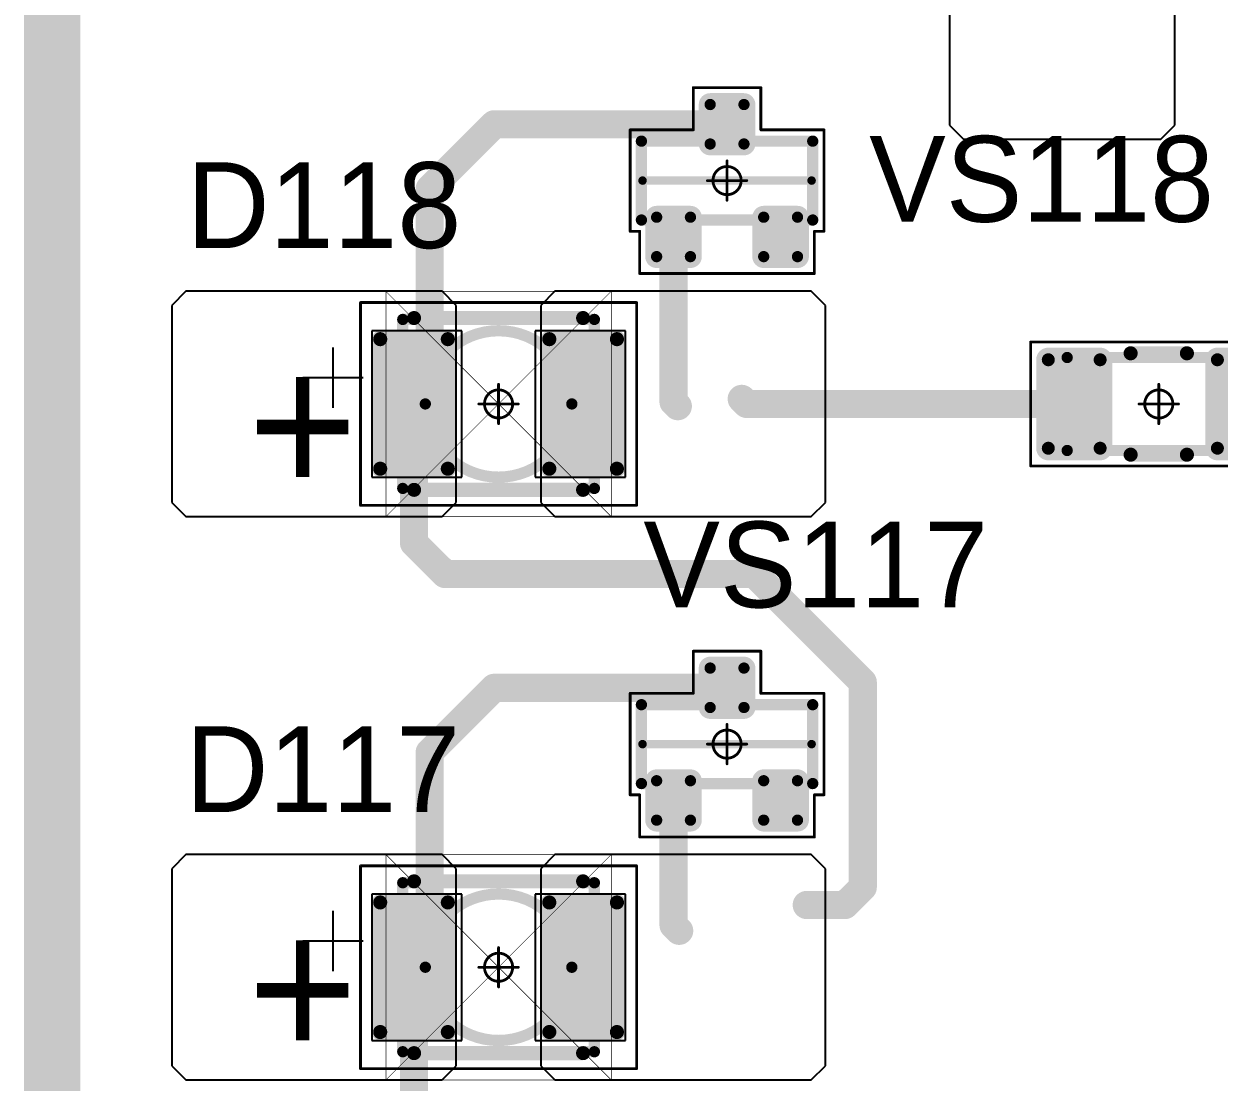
# Model space of a CAD drawing. Header units: millimetres. Extents: x 0 to 1769, y 431 to 1001.
# Drawn here: x 1558.52 to 1579.73, y 570.99 to 589.77 of the extents above; entities that cross this region are included whole.
import ezdxf

# ---------------------------------------------------------------- set-up
doc = ezdxf.new("R2010")
doc.units = ezdxf.units.MM
for name, color, linetype in [('Mechanical13', 56, 'Continuous'), ('Mechanical15', 56, 'Continuous'), ('Mechanical9', 56, 'Continuous'), ('TopLayer', 1, 'Continuous'), ('TopOverlay', 2, 'Continuous'), ('TopPaste', 8, 'Continuous'), ('TopSolder', 216, 'Continuous')]:
    doc.layers.add(name, color=color, linetype=linetype)

# ---------------------------------------------------------------- blocks, each defined once
blk = doc.blocks.new('SOT23_21')
at = {"layer": 'Mechanical13', "const_width": 0.2}
for points in [[(-0.7, 1.52), (0.7, 1.52)], [(-0.7, 1.52), (-0.7, -1.52)], [(0.7, 1.52), (0.7, -1.52)], [(-0.7, -1.52), (0.7, -1.52)]]:
    blk.add_lwpolyline(points, dxfattribs=at)
at = {"layer": 'Mechanical13', "const_width": 0.1}
for points in [[(-0.75, 1.52, 1), (-0.65, 1.52, 1)], [(-0.75, 1.52, 1), (-0.65, 1.52, 1)], [(0.65, 1.52, 1), (0.75, 1.52, 1)], [(0.65, 1.52, 1), (0.75, 1.52, 1)], [(-0.75, -1.52, 1), (-0.65, -1.52, 1)], [(-0.75, -1.52, 1), (-0.65, -1.52, 1)], [(0.65, -1.52, 1), (0.75, -1.52, 1)], [(0.65, -1.52, 1), (0.75, -1.52, 1)]]:
    blk.add_lwpolyline(points, format="xyb", close=True, dxfattribs=at)
at = {"layer": 'Mechanical15', "const_width": 0.05}
for points in [[(-0.9, 1.72), (-0.9, 1.55)], [(-0.9, 1.72), (0.9, 1.72)], [(0.9, 1.72), (0.9, 0.6)], [(-1.65, 1.55), (-1.65, -1.55)], [(-1.65, 1.55), (-0.9, 1.55)], [(0.9, 0.6), (1.65, 0.6)], [(1.65, 0.6), (1.65, -0.6)], [(0, 0.35), (0, -0.35)], [(-0.35, 0), (0.35, 0)], [(0.9, -0.6), (1.65, -0.6)], [(0.9, -0.6), (0.9, -1.72)], [(-1.65, -1.55), (-0.9, -1.55)], [(-0.9, -1.55), (-0.9, -1.72)], [(-0.9, -1.72), (0.9, -1.72)]]:
    blk.add_lwpolyline(points, dxfattribs=at)
at = {"layer": 'Mechanical15'}
for points, const_width in [([(-0.913, 1.72, 1), (-0.888, 1.72, 1)], 0.025), ([(-0.913, 1.72, 1), (-0.888, 1.72, 1)], 0.025), ([(0.888, 1.72, 1), (0.913, 1.72, 1)], 0.025), ([(0.888, 1.72, 1), (0.913, 1.72, 1)], 0.025), ([(-1.662, 1.55, 1), (-1.637, 1.55, 1)], 0.025), ([(-1.662, 1.55, 1), (-1.637, 1.55, 1)], 0.025), ([(-0.913, 1.55, 1), (-0.888, 1.55, 1)], 0.025), ([(-0.913, 1.55, 1), (-0.888, 1.55, 1)], 0.025), ([(0.888, 0.6, 1), (0.913, 0.6, 1)], 0.025), ([(0.888, 0.6, 1), (0.913, 0.6, 1)], 0.025), ([(1.637, 0.6, 1), (1.662, 0.6, 1)], 0.025), ([(1.637, 0.6, 1), (1.662, 0.6, 1)], 0.025), ([(0.25, 0, 1), (-0.25, 0, 1)], 0.05), ([(-0.012, 0.35, 1), (0.012, 0.35, 1)], 0.025), ([(-0.362, 0, 1), (-0.337, 0, 1)], 0.025), ([(-0.262, 0, 1), (-0.238, 0, 1)], 0.025), ([(0.238, 0, 1), (0.262, 0, 1)], 0.025), ([(0.337, 0, 1), (0.362, 0, 1)], 0.025), ([(-0.012, -0.35, 1), (0.012, -0.35, 1)], 0.025), ([(0.888, -0.6, 1), (0.913, -0.6, 1)], 0.025), ([(0.888, -0.6, 1), (0.913, -0.6, 1)], 0.025), ([(1.637, -0.6, 1), (1.662, -0.6, 1)], 0.025), ([(1.637, -0.6, 1), (1.662, -0.6, 1)], 0.025), ([(-1.662, -1.55, 1), (-1.637, -1.55, 1)], 0.025), ([(-1.662, -1.55, 1), (-1.637, -1.55, 1)], 0.025), ([(-0.913, -1.55, 1), (-0.888, -1.55, 1)], 0.025), ([(-0.913, -1.55, 1), (-0.888, -1.55, 1)], 0.025), ([(-0.913, -1.72, 1), (-0.888, -1.72, 1)], 0.025), ([(-0.913, -1.72, 1), (-0.888, -1.72, 1)], 0.025), ([(0.888, -1.72, 1), (0.913, -1.72, 1)], 0.025), ([(0.888, -1.72, 1), (0.913, -1.72, 1)], 0.025)]:
    blk.add_lwpolyline(points, format="xyb", close=True, dxfattribs=dict(at, const_width=const_width))
at = {"layer": 'TopLayer', "const_width": 0.1}
for points in [[(-1.4, 1.25, 1), (-1.3, 1.25, 1)], [(-0.7, 1.25, 1), (-0.6, 1.25, 1)], [(-1.4, 0.65, 1), (-1.3, 0.65, 1)], [(-0.7, 0.65, 1), (-0.6, 0.65, 1)], [(0.6, 0.3, 1), (0.7, 0.3, 1)], [(1.3, 0.3, 1), (1.4, 0.3, 1)], [(0.6, -0.3, 1), (0.7, -0.3, 1)], [(1.3, -0.3, 1), (1.4, -0.3, 1)], [(-1.4, -0.65, 1), (-1.3, -0.65, 1)], [(-0.7, -0.65, 1), (-0.6, -0.65, 1)], [(-1.4, -1.25, 1), (-1.3, -1.25, 1)], [(-0.7, -1.25, 1), (-0.6, -1.25, 1)]]:
    blk.add_lwpolyline(points, format="xyb", close=True, dxfattribs=at)
at = {"layer": 'TopLayer'}
for points in [[(-1.35, 1.35), (-1.35, 0.55), (-0.65, 1.35), (-0.65, 0.55)], [(-1.45, 1.25), (-1.45, 0.65), (-0.55, 1.25), (-0.55, 0.65)], [(0.55, 0.3), (0.55, -0.3), (1.45, 0.3), (1.45, -0.3)], [(0.65, 0.4), (0.65, -0.4), (1.35, 0.4), (1.35, -0.4)], [(-1.35, -0.55), (-1.35, -1.35), (-0.65, -0.55), (-0.65, -1.35)], [(-1.45, -0.65), (-1.45, -1.25), (-0.55, -0.65), (-0.55, -1.25)]]:
    blk.add_solid(points, dxfattribs=at)
at = {"layer": 'TopOverlay', "const_width": 0.15}
blk.add_lwpolyline([(0, 1.5), (0, -1.5)], dxfattribs=at)
at = {"layer": 'TopOverlay', "const_width": 0.075}
for points in [[(-0.038, 1.5, 1), (0.038, 1.5, 1)], [(-0.038, -1.5, 1), (0.038, -1.5, 1)]]:
    blk.add_lwpolyline(points, format="xyb", close=True, dxfattribs=at)
at = {"layer": 'TopPaste', "const_width": 0.075}
for points in [[(-1.387, 1.25, 1), (-1.313, 1.25, 1)], [(-0.687, 1.25, 1), (-0.613, 1.25, 1)], [(-1.387, 0.65, 1), (-1.313, 0.65, 1)], [(-0.687, 0.65, 1), (-0.613, 0.65, 1)], [(0.613, 0.3, 1), (0.687, 0.3, 1)], [(1.313, 0.3, 1), (1.387, 0.3, 1)], [(0.613, -0.3, 1), (0.687, -0.3, 1)], [(1.313, -0.3, 1), (1.387, -0.3, 1)], [(-1.387, -0.65, 1), (-1.313, -0.65, 1)], [(-0.687, -0.65, 1), (-0.613, -0.65, 1)], [(-1.387, -1.25, 1), (-1.313, -1.25, 1)], [(-0.687, -1.25, 1), (-0.613, -1.25, 1)]]:
    blk.add_lwpolyline(points, format="xyb", close=True, dxfattribs=at)
at = {"layer": 'TopPaste'}
for points in [[(-1.35, 1.325), (-1.35, 0.575), (-0.65, 1.325), (-0.65, 0.575)], [(-1.425, 1.25), (-1.425, 0.65), (-0.575, 1.25), (-0.575, 0.65)], [(0.575, 0.3), (0.575, -0.3), (1.425, 0.3), (1.425, -0.3)], [(0.65, 0.375), (0.65, -0.375), (1.35, 0.375), (1.35, -0.375)], [(-1.35, -0.575), (-1.35, -1.325), (-0.65, -0.575), (-0.65, -1.325)], [(-1.425, -0.65), (-1.425, -1.25), (-0.575, -0.65), (-0.575, -1.25)]]:
    blk.add_solid(points, dxfattribs=at)
at = {"layer": 'TopSolder', "const_width": 0.202}
for points in [[(-1.451, 1.25, 1), (-1.249, 1.25, 1)], [(-0.751, 1.25, 1), (-0.549, 1.25, 1)], [(-1.451, 0.65, 1), (-1.249, 0.65, 1)], [(-0.751, 0.65, 1), (-0.549, 0.65, 1)], [(0.549, 0.3, 1), (0.751, 0.3, 1)], [(1.249, 0.3, 1), (1.451, 0.3, 1)], [(0.549, -0.3, 1), (0.751, -0.3, 1)], [(1.249, -0.3, 1), (1.451, -0.3, 1)], [(-1.451, -0.65, 1), (-1.249, -0.65, 1)], [(-0.751, -0.65, 1), (-0.549, -0.65, 1)], [(-1.451, -1.25, 1), (-1.249, -1.25, 1)], [(-0.751, -1.25, 1), (-0.549, -1.25, 1)]]:
    blk.add_lwpolyline(points, format="xyb", close=True, dxfattribs=at)
at = {"layer": 'TopSolder'}
for points in [[(-1.35, 1.452), (-1.35, 0.448), (-0.65, 1.452), (-0.65, 0.448)], [(-1.552, 1.25), (-1.552, 0.65), (-0.448, 1.25), (-0.448, 0.65)], [(0.65, 0.502), (0.65, -0.502), (1.35, 0.502), (1.35, -0.502)], [(0.448, 0.3), (0.448, -0.3), (1.552, 0.3), (1.552, -0.3)], [(-1.35, -0.448), (-1.35, -1.452), (-0.65, -0.448), (-0.65, -1.452)], [(-1.552, -0.65), (-1.552, -1.25), (-0.448, -0.65), (-0.448, -1.25)]]:
    blk.add_solid(points, dxfattribs=at)
blk = doc.blocks.new('SOT23_22')
at = {"layer": 'Mechanical13', "const_width": 0.2}
for points in [[(-0.7, 1.52), (-0.7, -1.52)], [(-0.7, 1.52), (0.7, 1.52)], [(0.7, 1.52), (0.7, -1.52)], [(-0.7, -1.52), (0.7, -1.52)]]:
    blk.add_lwpolyline(points, dxfattribs=at)
at = {"layer": 'Mechanical13', "const_width": 0.1}
for points in [[(-0.75, 1.52, 1), (-0.65, 1.52, 1)], [(-0.75, 1.52, 1), (-0.65, 1.52, 1)], [(0.65, 1.52, 1), (0.75, 1.52, 1)], [(0.65, 1.52, 1), (0.75, 1.52, 1)], [(-0.75, -1.52, 1), (-0.65, -1.52, 1)], [(-0.75, -1.52, 1), (-0.65, -1.52, 1)], [(0.65, -1.52, 1), (0.75, -1.52, 1)], [(0.65, -1.52, 1), (0.75, -1.52, 1)]]:
    blk.add_lwpolyline(points, format="xyb", close=True, dxfattribs=at)
at = {"layer": 'Mechanical15', "const_width": 0.05}
for points in [[(-0.9, 1.72), (0.9, 1.72)], [(-0.9, 1.72), (-0.9, 1.55)], [(0.9, 1.72), (0.9, 0.6)], [(-1.65, 1.55), (-0.9, 1.55)], [(-1.65, 1.55), (-1.65, -1.55)], [(0.9, 0.6), (1.65, 0.6)], [(1.65, 0.6), (1.65, -0.6)], [(0, 0.35), (0, -0.35)], [(-0.35, 0), (0.35, 0)], [(0.9, -0.6), (0.9, -1.72)], [(0.9, -0.6), (1.65, -0.6)], [(-1.65, -1.55), (-0.9, -1.55)], [(-0.9, -1.55), (-0.9, -1.72)], [(-0.9, -1.72), (0.9, -1.72)]]:
    blk.add_lwpolyline(points, dxfattribs=at)
at = {"layer": 'Mechanical15'}
for points, const_width in [([(-0.913, 1.72, 1), (-0.888, 1.72, 1)], 0.025), ([(-0.913, 1.72, 1), (-0.888, 1.72, 1)], 0.025), ([(0.888, 1.72, 1), (0.913, 1.72, 1)], 0.025), ([(0.888, 1.72, 1), (0.913, 1.72, 1)], 0.025), ([(-1.662, 1.55, 1), (-1.637, 1.55, 1)], 0.025), ([(-1.662, 1.55, 1), (-1.637, 1.55, 1)], 0.025), ([(-0.913, 1.55, 1), (-0.888, 1.55, 1)], 0.025), ([(-0.913, 1.55, 1), (-0.888, 1.55, 1)], 0.025), ([(0.888, 0.6, 1), (0.913, 0.6, 1)], 0.025), ([(0.888, 0.6, 1), (0.913, 0.6, 1)], 0.025), ([(1.637, 0.6, 1), (1.662, 0.6, 1)], 0.025), ([(1.637, 0.6, 1), (1.662, 0.6, 1)], 0.025), ([(0.25, 0, 1), (-0.25, 0, 1)], 0.05), ([(-0.012, 0.35, 1), (0.012, 0.35, 1)], 0.025), ([(-0.362, 0, 1), (-0.337, 0, 1)], 0.025), ([(-0.262, 0, 1), (-0.238, 0, 1)], 0.025), ([(0.238, 0, 1), (0.262, 0, 1)], 0.025), ([(0.337, 0, 1), (0.362, 0, 1)], 0.025), ([(-0.012, -0.35, 1), (0.012, -0.35, 1)], 0.025), ([(0.888, -0.6, 1), (0.913, -0.6, 1)], 0.025), ([(0.888, -0.6, 1), (0.913, -0.6, 1)], 0.025), ([(1.637, -0.6, 1), (1.662, -0.6, 1)], 0.025), ([(1.637, -0.6, 1), (1.662, -0.6, 1)], 0.025), ([(-1.662, -1.55, 1), (-1.637, -1.55, 1)], 0.025), ([(-1.662, -1.55, 1), (-1.637, -1.55, 1)], 0.025), ([(-0.913, -1.55, 1), (-0.888, -1.55, 1)], 0.025), ([(-0.913, -1.55, 1), (-0.888, -1.55, 1)], 0.025), ([(-0.913, -1.72, 1), (-0.888, -1.72, 1)], 0.025), ([(-0.913, -1.72, 1), (-0.888, -1.72, 1)], 0.025), ([(0.888, -1.72, 1), (0.913, -1.72, 1)], 0.025), ([(0.888, -1.72, 1), (0.913, -1.72, 1)], 0.025)]:
    blk.add_lwpolyline(points, format="xyb", close=True, dxfattribs=dict(at, const_width=const_width))
at = {"layer": 'TopLayer', "const_width": 0.1}
for points in [[(-1.4, 1.25, 1), (-1.3, 1.25, 1)], [(-0.7, 1.25, 1), (-0.6, 1.25, 1)], [(-1.4, 0.65, 1), (-1.3, 0.65, 1)], [(-0.7, 0.65, 1), (-0.6, 0.65, 1)], [(0.6, 0.3, 1), (0.7, 0.3, 1)], [(1.3, 0.3, 1), (1.4, 0.3, 1)], [(0.6, -0.3, 1), (0.7, -0.3, 1)], [(1.3, -0.3, 1), (1.4, -0.3, 1)], [(-1.4, -0.65, 1), (-1.3, -0.65, 1)], [(-0.7, -0.65, 1), (-0.6, -0.65, 1)], [(-1.4, -1.25, 1), (-1.3, -1.25, 1)], [(-0.7, -1.25, 1), (-0.6, -1.25, 1)]]:
    blk.add_lwpolyline(points, format="xyb", close=True, dxfattribs=at)
at = {"layer": 'TopLayer'}
for points in [[(-1.35, 1.35), (-1.35, 0.55), (-0.65, 1.35), (-0.65, 0.55)], [(-1.45, 1.25), (-1.45, 0.65), (-0.55, 1.25), (-0.55, 0.65)], [(0.55, 0.3), (0.55, -0.3), (1.45, 0.3), (1.45, -0.3)], [(0.65, 0.4), (0.65, -0.4), (1.35, 0.4), (1.35, -0.4)], [(-1.35, -0.55), (-1.35, -1.35), (-0.65, -0.55), (-0.65, -1.35)], [(-1.45, -0.65), (-1.45, -1.25), (-0.55, -0.65), (-0.55, -1.25)]]:
    blk.add_solid(points, dxfattribs=at)
at = {"layer": 'TopOverlay', "const_width": 0.15}
blk.add_lwpolyline([(0, 1.5), (0, -1.5)], dxfattribs=at)
at = {"layer": 'TopOverlay', "const_width": 0.075}
for points in [[(-0.038, 1.5, 1), (0.038, 1.5, 1)], [(-0.038, -1.5, 1), (0.038, -1.5, 1)]]:
    blk.add_lwpolyline(points, format="xyb", close=True, dxfattribs=at)
at = {"layer": 'TopPaste', "const_width": 0.075}
for points in [[(-1.387, 1.25, 1), (-1.313, 1.25, 1)], [(-0.687, 1.25, 1), (-0.613, 1.25, 1)], [(-1.387, 0.65, 1), (-1.313, 0.65, 1)], [(-0.687, 0.65, 1), (-0.613, 0.65, 1)], [(0.613, 0.3, 1), (0.687, 0.3, 1)], [(1.313, 0.3, 1), (1.387, 0.3, 1)], [(0.613, -0.3, 1), (0.687, -0.3, 1)], [(1.313, -0.3, 1), (1.387, -0.3, 1)], [(-1.387, -0.65, 1), (-1.313, -0.65, 1)], [(-0.687, -0.65, 1), (-0.613, -0.65, 1)], [(-1.387, -1.25, 1), (-1.313, -1.25, 1)], [(-0.687, -1.25, 1), (-0.613, -1.25, 1)]]:
    blk.add_lwpolyline(points, format="xyb", close=True, dxfattribs=at)
at = {"layer": 'TopPaste'}
for points in [[(-1.35, 1.325), (-1.35, 0.575), (-0.65, 1.325), (-0.65, 0.575)], [(-1.425, 1.25), (-1.425, 0.65), (-0.575, 1.25), (-0.575, 0.65)], [(0.575, 0.3), (0.575, -0.3), (1.425, 0.3), (1.425, -0.3)], [(0.65, 0.375), (0.65, -0.375), (1.35, 0.375), (1.35, -0.375)], [(-1.35, -0.575), (-1.35, -1.325), (-0.65, -0.575), (-0.65, -1.325)], [(-1.425, -0.65), (-1.425, -1.25), (-0.575, -0.65), (-0.575, -1.25)]]:
    blk.add_solid(points, dxfattribs=at)
at = {"layer": 'TopSolder', "const_width": 0.202}
for points in [[(-1.451, 1.25, 1), (-1.249, 1.25, 1)], [(-0.751, 1.25, 1), (-0.549, 1.25, 1)], [(-1.451, 0.65, 1), (-1.249, 0.65, 1)], [(-0.751, 0.65, 1), (-0.549, 0.65, 1)], [(0.549, 0.3, 1), (0.751, 0.3, 1)], [(1.249, 0.3, 1), (1.451, 0.3, 1)], [(0.549, -0.3, 1), (0.751, -0.3, 1)], [(1.249, -0.3, 1), (1.451, -0.3, 1)], [(-1.451, -0.65, 1), (-1.249, -0.65, 1)], [(-0.751, -0.65, 1), (-0.549, -0.65, 1)], [(-1.451, -1.25, 1), (-1.249, -1.25, 1)], [(-0.751, -1.25, 1), (-0.549, -1.25, 1)]]:
    blk.add_lwpolyline(points, format="xyb", close=True, dxfattribs=at)
at = {"layer": 'TopSolder'}
for points in [[(-1.35, 1.452), (-1.35, 0.448), (-0.65, 1.452), (-0.65, 0.448)], [(-1.552, 1.25), (-1.552, 0.65), (-0.448, 1.25), (-0.448, 0.65)], [(0.65, 0.502), (0.65, -0.502), (1.35, 0.502), (1.35, -0.502)], [(0.448, 0.3), (0.448, -0.3), (1.552, 0.3), (1.552, -0.3)], [(-1.35, -0.448), (-1.35, -1.452), (-0.65, -0.448), (-0.65, -1.452)], [(-1.552, -0.65), (-1.552, -1.25), (-0.448, -0.65), (-0.448, -1.25)]]:
    blk.add_solid(points, dxfattribs=at)
blk = doc.blocks.new('RC1206S_147')
at = {"layer": 'Mechanical13', "const_width": 0.2}
for points in [[(-1.625, 0.825), (-1.625, -0.825)], [(1.625, 0.825), (-1.625, 0.825)], [(1.625, 0.825), (1.625, -0.825)], [(1.625, -0.825), (-1.625, -0.825)]]:
    blk.add_lwpolyline(points, dxfattribs=at)
at = {"layer": 'Mechanical13', "const_width": 0.1}
for points in [[(-1.675, 0.825, 1), (-1.575, 0.825, 1)], [(-1.675, 0.825, 1), (-1.575, 0.825, 1)], [(1.575, 0.825, 1), (1.675, 0.825, 1)], [(1.575, 0.825, 1), (1.675, 0.825, 1)], [(-1.675, -0.825, 1), (-1.575, -0.825, 1)], [(-1.675, -0.825, 1), (-1.575, -0.825, 1)], [(1.575, -0.825, 1), (1.675, -0.825, 1)], [(1.575, -0.825, 1), (1.675, -0.825, 1)]]:
    blk.add_lwpolyline(points, format="xyb", close=True, dxfattribs=at)
at = {"layer": 'Mechanical15', "const_width": 0.05}
for points in [[(-2.275, 1.1), (-2.275, -1.1)], [(2.275, 1.1), (-2.275, 1.1)], [(2.275, 1.1), (2.275, -1.1)], [(0, 0.35), (0, -0.35)], [(0.35, 0), (-0.35, 0)], [(2.275, -1.1), (-2.275, -1.1)]]:
    blk.add_lwpolyline(points, dxfattribs=at)
at = {"layer": 'Mechanical15'}
for points, const_width in [([(-2.287, 1.1, 1), (-2.262, 1.1, 1)], 0.025), ([(-2.287, 1.1, 1), (-2.262, 1.1, 1)], 0.025), ([(2.262, 1.1, 1), (2.287, 1.1, 1)], 0.025), ([(2.262, 1.1, 1), (2.287, 1.1, 1)], 0.025), ([(0.25, 0, 1), (-0.25, 0, 1)], 0.05), ([(-0.012, 0.35, 1), (0.012, 0.35, 1)], 0.025), ([(-0.362, 0, 1), (-0.337, 0, 1)], 0.025), ([(-0.262, 0, 1), (-0.238, 0, 1)], 0.025), ([(0.238, 0, 1), (0.262, 0, 1)], 0.025), ([(0.337, 0, 1), (0.362, 0, 1)], 0.025), ([(-0.012, -0.35, 1), (0.012, -0.35, 1)], 0.025), ([(-2.287, -1.1, 1), (-2.262, -1.1, 1)], 0.025), ([(-2.287, -1.1, 1), (-2.262, -1.1, 1)], 0.025), ([(2.262, -1.1, 1), (2.287, -1.1, 1)], 0.025), ([(2.262, -1.1, 1), (2.287, -1.1, 1)], 0.025)]:
    blk.add_lwpolyline(points, format="xyb", close=True, dxfattribs=dict(at, const_width=const_width))
at = {"layer": 'TopLayer', "const_width": 0.115}
for points in [[(-2.018, 0.785, 1), (-1.903, 0.785, 1)], [(-1.098, 0.785, 1), (-0.983, 0.785, 1)], [(0.983, 0.785, 1), (1.098, 0.785, 1)], [(1.903, 0.785, 1), (2.018, 0.785, 1)], [(-2.018, -0.785, 1), (-1.903, -0.785, 1)], [(-1.098, -0.785, 1), (-0.983, -0.785, 1)], [(0.983, -0.785, 1), (1.098, -0.785, 1)], [(1.903, -0.785, 1), (2.018, -0.785, 1)]]:
    blk.add_lwpolyline(points, format="xyb", close=True, dxfattribs=at)
at = {"layer": 'TopLayer'}
for points in [[(-1.96, -0.9), (-1.04, -0.9), (-1.96, 0.9), (-1.04, 0.9)], [(1.04, -0.9), (1.96, -0.9), (1.04, 0.9), (1.96, 0.9)], [(-2.075, -0.785), (-0.925, -0.785), (-2.075, 0.785), (-0.925, 0.785)], [(0.925, -0.785), (2.075, -0.785), (0.925, 0.785), (2.075, 0.785)]]:
    blk.add_solid(points, dxfattribs=at)
at = {"layer": 'TopOverlay', "const_width": 0.25}
for points in [[(0.5, 0.9), (-0.5, 0.9)], [(0.5, -0.9), (-0.5, -0.9)]]:
    blk.add_lwpolyline(points, dxfattribs=at)
at = {"layer": 'TopOverlay', "const_width": 0.125}
for points in [[(-0.562, 0.9, 1), (-0.437, 0.9, 1)], [(0.437, 0.9, 1), (0.562, 0.9, 1)], [(-0.562, -0.9, 1), (-0.437, -0.9, 1)], [(0.437, -0.9, 1), (0.562, -0.9, 1)]]:
    blk.add_lwpolyline(points, format="xyb", close=True, dxfattribs=at)
at = {"layer": 'TopPaste', "const_width": 0.09}
for points in [[(-2.005, 0.785, 1), (-1.915, 0.785, 1)], [(-1.085, 0.785, 1), (-0.995, 0.785, 1)], [(0.995, 0.785, 1), (1.085, 0.785, 1)], [(1.915, 0.785, 1), (2.005, 0.785, 1)], [(-2.005, -0.785, 1), (-1.915, -0.785, 1)], [(-1.085, -0.785, 1), (-0.995, -0.785, 1)], [(0.995, -0.785, 1), (1.085, -0.785, 1)], [(1.915, -0.785, 1), (2.005, -0.785, 1)]]:
    blk.add_lwpolyline(points, format="xyb", close=True, dxfattribs=at)
at = {"layer": 'TopPaste'}
for points in [[(-1.96, -0.875), (-1.04, -0.875), (-1.96, 0.875), (-1.04, 0.875)], [(1.04, -0.875), (1.96, -0.875), (1.04, 0.875), (1.96, 0.875)], [(-2.05, -0.785), (-0.95, -0.785), (-2.05, 0.785), (-0.95, 0.785)], [(0.95, -0.785), (2.05, -0.785), (0.95, 0.785), (2.05, 0.785)]]:
    blk.add_solid(points, dxfattribs=at)
at = {"layer": 'TopSolder', "const_width": 0.215}
for points in [[(-2.068, 0.785, 1), (-1.853, 0.785, 1)], [(-1.148, 0.785, 1), (-0.933, 0.785, 1)], [(0.933, 0.785, 1), (1.148, 0.785, 1)], [(1.853, 0.785, 1), (2.068, 0.785, 1)], [(-2.068, -0.785, 1), (-1.853, -0.785, 1)], [(-1.148, -0.785, 1), (-0.933, -0.785, 1)], [(0.933, -0.785, 1), (1.148, -0.785, 1)], [(1.853, -0.785, 1), (2.068, -0.785, 1)]]:
    blk.add_lwpolyline(points, format="xyb", close=True, dxfattribs=at)
at = {"layer": 'TopSolder'}
for points in [[(-1.96, -1), (-1.04, -1), (-1.96, 1), (-1.04, 1)], [(1.04, -1), (1.96, -1), (1.04, 1), (1.96, 1)], [(-2.175, -0.785), (-0.825, -0.785), (-2.175, 0.785), (-0.825, 0.785)], [(0.825, -0.785), (2.175, -0.785), (0.825, 0.785), (2.175, 0.785)]]:
    blk.add_solid(points, dxfattribs=at)
blk = doc.blocks.new('T66G_209')
at = {"layer": 'Mechanical13'}
for p, q in [((2.936, 0.071), (2.936, -1)), ((2.4, -0.464), (3.471, -0.464))]:
    blk.add_line(p, q, dxfattribs=at)
at = {"layer": 'Mechanical13', "const_width": 0.2}
for points in [[(1.7, 1.5), (-1.7, 1.5)], [(-1.7, 1.5), (-1.7, -1.5)], [(1.7, 1.5), (1.7, -1.5)], [(1.7, -1.5), (-1.7, -1.5)]]:
    blk.add_lwpolyline(points, dxfattribs=at)
at = {"layer": 'Mechanical13'}
for points, const_width in [([(-1.75, 1.5, 1), (-1.65, 1.5, 1)], 0.1), ([(-1.75, 1.5, 1), (-1.65, 1.5, 1)], 0.1), ([(1.65, 1.5, 1), (1.75, 1.5, 1)], 0.1), ([(1.65, 1.5, 1), (1.75, 1.5, 1)], 0.1), ([(1.3, 0, 1), (-1.3, 0, 1)], 0.2), ([(-1.35, 0, 1), (-1.25, 0, 1)], 0.1), ([(1.25, 0, 1), (1.35, 0, 1)], 0.1), ([(-1.75, -1.5, 1), (-1.65, -1.5, 1)], 0.1), ([(-1.75, -1.5, 1), (-1.65, -1.5, 1)], 0.1), ([(1.65, -1.5, 1), (1.75, -1.5, 1)], 0.1), ([(1.65, -1.5, 1), (1.75, -1.5, 1)], 0.1)]:
    blk.add_lwpolyline(points, format="xyb", close=True, dxfattribs=dict(at, const_width=const_width))
at = {"layer": 'Mechanical15', "const_width": 0.05}
for points in [[(-2.45, 1.8), (-2.45, -1.8)], [(2.45, 1.8), (-2.45, 1.8)], [(2.45, 1.8), (2.45, -1.8)], [(0, 0.35), (0, -0.35)], [(0.35, 0), (-0.35, 0)], [(2.45, -1.8), (-2.45, -1.8)]]:
    blk.add_lwpolyline(points, dxfattribs=at)
at = {"layer": 'Mechanical15'}
for points, const_width in [([(-2.462, 1.8, 1), (-2.438, 1.8, 1)], 0.025), ([(-2.462, 1.8, 1), (-2.438, 1.8, 1)], 0.025), ([(2.438, 1.8, 1), (2.462, 1.8, 1)], 0.025), ([(2.438, 1.8, 1), (2.462, 1.8, 1)], 0.025), ([(0.25, 0, 1), (-0.25, 0, 1)], 0.05), ([(-0.012, 0.35, 1), (0.012, 0.35, 1)], 0.025), ([(-0.362, 0, 1), (-0.337, 0, 1)], 0.025), ([(-0.262, 0, 1), (-0.238, 0, 1)], 0.025), ([(0.238, 0, 1), (0.262, 0, 1)], 0.025), ([(0.337, 0, 1), (0.362, 0, 1)], 0.025), ([(-0.012, -0.35, 1), (0.012, -0.35, 1)], 0.025), ([(-2.462, -1.8, 1), (-2.438, -1.8, 1)], 0.025), ([(-2.462, -1.8, 1), (-2.438, -1.8, 1)], 0.025), ([(2.438, -1.8, 1), (2.462, -1.8, 1)], 0.025), ([(2.438, -1.8, 1), (2.462, -1.8, 1)], 0.025)]:
    blk.add_lwpolyline(points, format="xyb", close=True, dxfattribs=dict(at, const_width=const_width))
at = {"layer": 'TopLayer'}
for p, q in [((-5.55, 2), (-5.8, 1.75)), ((-1, 2), (-5.55, 2)), ((-0.75, 1.75), (-1, 2)), ((1, 2), (0.75, 1.75)), ((5.55, 2), (1, 2)), ((5.8, 1.75), (5.55, 2)), ((-5.8, 1.75), (-5.8, -1.75)), ((-0.75, -1.75), (-0.75, 1.75)), ((0.75, 1.75), (0.75, -1.75)), ((5.8, -1.75), (5.8, 1.75)), ((-5.8, -1.75), (-5.55, -2)), ((-1, -2), (-0.75, -1.75)), ((0.75, -1.75), (1, -2)), ((5.55, -2), (5.8, -1.75)), ((-5.55, -2), (-1, -2)), ((1, -2), (5.55, -2))]:
    blk.add_line(p, q, dxfattribs=at)
at = {"layer": 'TopLayer', "const_width": 0.15}
for points in [[(-2.175, 1.15, 1), (-2.025, 1.15, 1)], [(-0.975, 1.15, 1), (-0.825, 1.15, 1)], [(0.825, 1.15, 1), (0.975, 1.15, 1)], [(2.025, 1.15, 1), (2.175, 1.15, 1)], [(-2.175, -1.15, 1), (-2.025, -1.15, 1)], [(-0.975, -1.15, 1), (-0.825, -1.15, 1)], [(0.825, -1.15, 1), (0.975, -1.15, 1)], [(2.025, -1.15, 1), (2.175, -1.15, 1)]]:
    blk.add_lwpolyline(points, format="xyb", close=True, dxfattribs=at)
at = {"layer": 'TopLayer'}
for points in [[(-0.9, 1.3), (-2.1, 1.3), (-0.9, -1.3), (-2.1, -1.3)], [(2.1, 1.3), (0.9, 1.3), (2.1, -1.3), (0.9, -1.3)], [(-0.75, 1.15), (-2.25, 1.15), (-0.75, -1.15), (-2.25, -1.15)], [(2.25, 1.15), (0.75, 1.15), (2.25, -1.15), (0.75, -1.15)]]:
    blk.add_solid(points, dxfattribs=at)
at = {"layer": 'TopOverlay', "const_width": 0.25}
for points in [[(1.5, 1.525), (-1.5, 1.525)], [(1.5, -1.525), (-1.5, -1.525)]]:
    blk.add_lwpolyline(points, dxfattribs=at)
at = {"layer": 'TopOverlay', "const_width": 0.125}
for points in [[(-1.562, 1.525, 1), (-1.438, 1.525, 1)], [(1.438, 1.525, 1), (1.562, 1.525, 1)], [(-1.562, -1.525, 1), (-1.438, -1.525, 1)], [(1.438, -1.525, 1), (1.562, -1.525, 1)]]:
    blk.add_lwpolyline(points, format="xyb", close=True, dxfattribs=at)
at = {"layer": 'TopPaste', "const_width": 0.125}
for points in [[(-2.163, 1.15, 1), (-2.038, 1.15, 1)], [(-0.963, 1.15, 1), (-0.838, 1.15, 1)], [(0.838, 1.15, 1), (0.963, 1.15, 1)], [(2.038, 1.15, 1), (2.163, 1.15, 1)], [(-2.163, -1.15, 1), (-2.038, -1.15, 1)], [(-0.963, -1.15, 1), (-0.838, -1.15, 1)], [(0.838, -1.15, 1), (0.963, -1.15, 1)], [(2.038, -1.15, 1), (2.163, -1.15, 1)]]:
    blk.add_lwpolyline(points, format="xyb", close=True, dxfattribs=at)
at = {"layer": 'TopPaste'}
for points in [[(-0.9, 1.275), (-2.1, 1.275), (-0.9, -1.275), (-2.1, -1.275)], [(2.1, 1.275), (0.9, 1.275), (2.1, -1.275), (0.9, -1.275)], [(-0.775, 1.15), (-2.225, 1.15), (-0.775, -1.15), (-2.225, -1.15)], [(2.225, 1.15), (0.775, 1.15), (2.225, -1.15), (0.775, -1.15)]]:
    blk.add_solid(points, dxfattribs=at)
at = {"layer": 'TopSolder'}
for p, q in [((-2.25, 1.3), (-2.25, -1.3)), ((-0.65, 1.3), (-2.25, 1.3)), ((-0.65, -1.3), (-0.65, 1.3)), ((0.65, 1.3), (0.65, -1.3)), ((2.25, 1.3), (0.65, 1.3)), ((2.25, -1.3), (2.25, 1.3)), ((-2.25, -1.3), (-0.65, -1.3)), ((0.65, -1.3), (2.25, -1.3))]:
    blk.add_line(p, q, dxfattribs=at)
at = {"layer": 'TopOverlay'}
blk.add_text('+', height=2.5, dxfattribs=at).set_placement((2.5, -0.8))
blk = doc.blocks.new('T66G_210')
at = {"layer": 'Mechanical13'}
for p, q in [((2.936, 0.071), (2.936, -1)), ((2.4, -0.464), (3.471, -0.464))]:
    blk.add_line(p, q, dxfattribs=at)
at = {"layer": 'Mechanical13', "const_width": 0.2}
for points in [[(1.7, 1.5), (-1.7, 1.5)], [(-1.7, 1.5), (-1.7, -1.5)], [(1.7, 1.5), (1.7, -1.5)], [(1.7, -1.5), (-1.7, -1.5)]]:
    blk.add_lwpolyline(points, dxfattribs=at)
at = {"layer": 'Mechanical13'}
for points, const_width in [([(-1.75, 1.5, 1), (-1.65, 1.5, 1)], 0.1), ([(-1.75, 1.5, 1), (-1.65, 1.5, 1)], 0.1), ([(1.65, 1.5, 1), (1.75, 1.5, 1)], 0.1), ([(1.65, 1.5, 1), (1.75, 1.5, 1)], 0.1), ([(1.3, 0, 1), (-1.3, 0, 1)], 0.2), ([(-1.35, 0, 1), (-1.25, 0, 1)], 0.1), ([(1.25, 0, 1), (1.35, 0, 1)], 0.1), ([(-1.75, -1.5, 1), (-1.65, -1.5, 1)], 0.1), ([(-1.75, -1.5, 1), (-1.65, -1.5, 1)], 0.1), ([(1.65, -1.5, 1), (1.75, -1.5, 1)], 0.1), ([(1.65, -1.5, 1), (1.75, -1.5, 1)], 0.1)]:
    blk.add_lwpolyline(points, format="xyb", close=True, dxfattribs=dict(at, const_width=const_width))
at = {"layer": 'Mechanical15', "const_width": 0.05}
for points in [[(-2.45, 1.8), (-2.45, -1.8)], [(2.45, 1.8), (-2.45, 1.8)], [(2.45, 1.8), (2.45, -1.8)], [(0, 0.35), (0, -0.35)], [(0.35, 0), (-0.35, 0)], [(2.45, -1.8), (-2.45, -1.8)]]:
    blk.add_lwpolyline(points, dxfattribs=at)
at = {"layer": 'Mechanical15'}
for points, const_width in [([(-2.462, 1.8, 1), (-2.438, 1.8, 1)], 0.025), ([(-2.462, 1.8, 1), (-2.438, 1.8, 1)], 0.025), ([(2.438, 1.8, 1), (2.462, 1.8, 1)], 0.025), ([(2.438, 1.8, 1), (2.462, 1.8, 1)], 0.025), ([(0.25, 0, 1), (-0.25, 0, 1)], 0.05), ([(-0.012, 0.35, 1), (0.012, 0.35, 1)], 0.025), ([(-0.362, 0, 1), (-0.337, 0, 1)], 0.025), ([(-0.262, 0, 1), (-0.238, 0, 1)], 0.025), ([(0.238, 0, 1), (0.262, 0, 1)], 0.025), ([(0.337, 0, 1), (0.362, 0, 1)], 0.025), ([(-0.012, -0.35, 1), (0.012, -0.35, 1)], 0.025), ([(-2.462, -1.8, 1), (-2.438, -1.8, 1)], 0.025), ([(-2.462, -1.8, 1), (-2.438, -1.8, 1)], 0.025), ([(2.438, -1.8, 1), (2.462, -1.8, 1)], 0.025), ([(2.438, -1.8, 1), (2.462, -1.8, 1)], 0.025)]:
    blk.add_lwpolyline(points, format="xyb", close=True, dxfattribs=dict(at, const_width=const_width))
at = {"layer": 'TopLayer'}
for p, q in [((-5.55, 2), (-5.8, 1.75)), ((-1, 2), (-5.55, 2)), ((-0.75, 1.75), (-1, 2)), ((1, 2), (0.75, 1.75)), ((5.55, 2), (1, 2)), ((5.8, 1.75), (5.55, 2)), ((-5.8, 1.75), (-5.8, -1.75)), ((-0.75, -1.75), (-0.75, 1.75)), ((0.75, 1.75), (0.75, -1.75)), ((5.8, -1.75), (5.8, 1.75)), ((-5.8, -1.75), (-5.55, -2)), ((-1, -2), (-0.75, -1.75)), ((0.75, -1.75), (1, -2)), ((5.55, -2), (5.8, -1.75)), ((-5.55, -2), (-1, -2)), ((1, -2), (5.55, -2))]:
    blk.add_line(p, q, dxfattribs=at)
at = {"layer": 'TopLayer', "const_width": 0.15}
for points in [[(-2.175, 1.15, 1), (-2.025, 1.15, 1)], [(-0.975, 1.15, 1), (-0.825, 1.15, 1)], [(0.825, 1.15, 1), (0.975, 1.15, 1)], [(2.025, 1.15, 1), (2.175, 1.15, 1)], [(-2.175, -1.15, 1), (-2.025, -1.15, 1)], [(-0.975, -1.15, 1), (-0.825, -1.15, 1)], [(0.825, -1.15, 1), (0.975, -1.15, 1)], [(2.025, -1.15, 1), (2.175, -1.15, 1)]]:
    blk.add_lwpolyline(points, format="xyb", close=True, dxfattribs=at)
at = {"layer": 'TopLayer'}
for points in [[(-0.9, 1.3), (-2.1, 1.3), (-0.9, -1.3), (-2.1, -1.3)], [(2.1, 1.3), (0.9, 1.3), (2.1, -1.3), (0.9, -1.3)], [(-0.75, 1.15), (-2.25, 1.15), (-0.75, -1.15), (-2.25, -1.15)], [(2.25, 1.15), (0.75, 1.15), (2.25, -1.15), (0.75, -1.15)]]:
    blk.add_solid(points, dxfattribs=at)
at = {"layer": 'TopOverlay', "const_width": 0.25}
for points in [[(1.5, 1.525), (-1.5, 1.525)], [(1.5, -1.525), (-1.5, -1.525)]]:
    blk.add_lwpolyline(points, dxfattribs=at)
at = {"layer": 'TopOverlay', "const_width": 0.125}
for points in [[(-1.562, 1.525, 1), (-1.438, 1.525, 1)], [(1.438, 1.525, 1), (1.562, 1.525, 1)], [(-1.562, -1.525, 1), (-1.438, -1.525, 1)], [(1.438, -1.525, 1), (1.562, -1.525, 1)]]:
    blk.add_lwpolyline(points, format="xyb", close=True, dxfattribs=at)
at = {"layer": 'TopPaste', "const_width": 0.125}
for points in [[(-2.163, 1.15, 1), (-2.038, 1.15, 1)], [(-0.963, 1.15, 1), (-0.838, 1.15, 1)], [(0.838, 1.15, 1), (0.963, 1.15, 1)], [(2.038, 1.15, 1), (2.163, 1.15, 1)], [(-2.163, -1.15, 1), (-2.038, -1.15, 1)], [(-0.963, -1.15, 1), (-0.838, -1.15, 1)], [(0.838, -1.15, 1), (0.963, -1.15, 1)], [(2.038, -1.15, 1), (2.163, -1.15, 1)]]:
    blk.add_lwpolyline(points, format="xyb", close=True, dxfattribs=at)
at = {"layer": 'TopPaste'}
for points in [[(-0.9, 1.275), (-2.1, 1.275), (-0.9, -1.275), (-2.1, -1.275)], [(2.1, 1.275), (0.9, 1.275), (2.1, -1.275), (0.9, -1.275)], [(-0.775, 1.15), (-2.225, 1.15), (-0.775, -1.15), (-2.225, -1.15)], [(2.225, 1.15), (0.775, 1.15), (2.225, -1.15), (0.775, -1.15)]]:
    blk.add_solid(points, dxfattribs=at)
at = {"layer": 'TopSolder'}
for p, q in [((-2.25, 1.3), (-2.25, -1.3)), ((-0.65, 1.3), (-2.25, 1.3)), ((-0.65, -1.3), (-0.65, 1.3)), ((0.65, 1.3), (0.65, -1.3)), ((2.25, 1.3), (0.65, 1.3)), ((2.25, -1.3), (2.25, 1.3)), ((-2.25, -1.3), (-0.65, -1.3)), ((0.65, -1.3), (2.25, -1.3))]:
    blk.add_line(p, q, dxfattribs=at)
at = {"layer": 'TopOverlay'}
blk.add_text('+', height=2.5, dxfattribs=at).set_placement((2.5, -0.8))
blk = doc.blocks.new('T66G_252')
at = {"layer": 'Mechanical13'}
for p, q in [((2.936, 0.071), (2.936, -1)), ((2.4, -0.464), (3.471, -0.464))]:
    blk.add_line(p, q, dxfattribs=at)
at = {"layer": 'Mechanical13', "const_width": 0.2}
for points in [[(-1.7, 1.5), (1.7, 1.5)], [(-1.7, 1.5), (-1.7, -1.5)], [(1.7, 1.5), (1.7, -1.5)], [(-1.7, -1.5), (1.7, -1.5)]]:
    blk.add_lwpolyline(points, dxfattribs=at)
at = {"layer": 'Mechanical13'}
for points, const_width in [([(-1.75, 1.5, 1), (-1.65, 1.5, 1)], 0.1), ([(-1.75, 1.5, 1), (-1.65, 1.5, 1)], 0.1), ([(1.65, 1.5, 1), (1.75, 1.5, 1)], 0.1), ([(1.65, 1.5, 1), (1.75, 1.5, 1)], 0.1), ([(1.3, 0, 1), (-1.3, 0, 1)], 0.2), ([(-1.35, 0, 1), (-1.25, 0, 1)], 0.1), ([(1.25, 0, 1), (1.35, 0, 1)], 0.1), ([(-1.75, -1.5, 1), (-1.65, -1.5, 1)], 0.1), ([(-1.75, -1.5, 1), (-1.65, -1.5, 1)], 0.1), ([(1.65, -1.5, 1), (1.75, -1.5, 1)], 0.1), ([(1.65, -1.5, 1), (1.75, -1.5, 1)], 0.1)]:
    blk.add_lwpolyline(points, format="xyb", close=True, dxfattribs=dict(at, const_width=const_width))
at = {"layer": 'Mechanical15', "const_width": 0.05}
for points in [[(-2.45, 1.8), (-2.45, -1.8)], [(-2.45, 1.8), (2.45, 1.8)], [(2.45, 1.8), (2.45, -1.8)], [(0, 0.35), (0, -0.35)], [(-0.35, 0), (0.35, 0)], [(-2.45, -1.8), (2.45, -1.8)]]:
    blk.add_lwpolyline(points, dxfattribs=at)
at = {"layer": 'Mechanical15'}
for points, const_width in [([(-2.462, 1.8, 1), (-2.438, 1.8, 1)], 0.025), ([(-2.462, 1.8, 1), (-2.438, 1.8, 1)], 0.025), ([(2.438, 1.8, 1), (2.462, 1.8, 1)], 0.025), ([(2.438, 1.8, 1), (2.462, 1.8, 1)], 0.025), ([(0.25, 0, 1), (-0.25, 0, 1)], 0.05), ([(-0.012, 0.35, 1), (0.012, 0.35, 1)], 0.025), ([(-0.362, 0, 1), (-0.337, 0, 1)], 0.025), ([(-0.262, 0, 1), (-0.238, 0, 1)], 0.025), ([(0.238, 0, 1), (0.262, 0, 1)], 0.025), ([(0.337, 0, 1), (0.362, 0, 1)], 0.025), ([(-0.012, -0.35, 1), (0.012, -0.35, 1)], 0.025), ([(-2.462, -1.8, 1), (-2.438, -1.8, 1)], 0.025), ([(-2.462, -1.8, 1), (-2.438, -1.8, 1)], 0.025), ([(2.438, -1.8, 1), (2.462, -1.8, 1)], 0.025), ([(2.438, -1.8, 1), (2.462, -1.8, 1)], 0.025)]:
    blk.add_lwpolyline(points, format="xyb", close=True, dxfattribs=dict(at, const_width=const_width))
at = {"layer": 'TopLayer'}
for p, q in [((-5.55, 2), (-5.8, 1.75)), ((-1, 2), (-5.55, 2)), ((-0.75, 1.75), (-1, 2)), ((1, 2), (0.75, 1.75)), ((5.55, 2), (1, 2)), ((5.8, 1.75), (5.55, 2)), ((-5.8, 1.75), (-5.8, -1.75)), ((-0.75, -1.75), (-0.75, 1.75)), ((0.75, 1.75), (0.75, -1.75)), ((5.8, -1.75), (5.8, 1.75)), ((-5.8, -1.75), (-5.55, -2)), ((-1, -2), (-0.75, -1.75)), ((0.75, -1.75), (1, -2)), ((5.55, -2), (5.8, -1.75)), ((-5.55, -2), (-1, -2)), ((1, -2), (5.55, -2))]:
    blk.add_line(p, q, dxfattribs=at)
at = {"layer": 'TopLayer', "const_width": 0.15}
for points in [[(-2.175, 1.15, 1), (-2.025, 1.15, 1)], [(-0.975, 1.15, 1), (-0.825, 1.15, 1)], [(0.825, 1.15, 1), (0.975, 1.15, 1)], [(2.025, 1.15, 1), (2.175, 1.15, 1)], [(-2.175, -1.15, 1), (-2.025, -1.15, 1)], [(-0.975, -1.15, 1), (-0.825, -1.15, 1)], [(0.825, -1.15, 1), (0.975, -1.15, 1)], [(2.025, -1.15, 1), (2.175, -1.15, 1)]]:
    blk.add_lwpolyline(points, format="xyb", close=True, dxfattribs=at)
at = {"layer": 'TopLayer'}
for points in [[(-0.9, 1.3), (-2.1, 1.3), (-0.9, -1.3), (-2.1, -1.3)], [(2.1, 1.3), (0.9, 1.3), (2.1, -1.3), (0.9, -1.3)], [(-0.75, 1.15), (-2.25, 1.15), (-0.75, -1.15), (-2.25, -1.15)], [(2.25, 1.15), (0.75, 1.15), (2.25, -1.15), (0.75, -1.15)]]:
    blk.add_solid(points, dxfattribs=at)
at = {"layer": 'TopOverlay', "const_width": 0.25}
for points in [[(-1.5, 1.525), (1.5, 1.525)], [(-1.5, -1.525), (1.5, -1.525)]]:
    blk.add_lwpolyline(points, dxfattribs=at)
at = {"layer": 'TopOverlay', "const_width": 0.125}
for points in [[(-1.562, 1.525, 1), (-1.438, 1.525, 1)], [(1.438, 1.525, 1), (1.562, 1.525, 1)], [(-1.562, -1.525, 1), (-1.438, -1.525, 1)], [(1.438, -1.525, 1), (1.562, -1.525, 1)]]:
    blk.add_lwpolyline(points, format="xyb", close=True, dxfattribs=at)
at = {"layer": 'TopPaste', "const_width": 0.125}
for points in [[(-2.163, 1.15, 1), (-2.038, 1.15, 1)], [(-0.963, 1.15, 1), (-0.838, 1.15, 1)], [(0.838, 1.15, 1), (0.963, 1.15, 1)], [(2.038, 1.15, 1), (2.163, 1.15, 1)], [(-2.163, -1.15, 1), (-2.038, -1.15, 1)], [(-0.963, -1.15, 1), (-0.838, -1.15, 1)], [(0.838, -1.15, 1), (0.963, -1.15, 1)], [(2.038, -1.15, 1), (2.163, -1.15, 1)]]:
    blk.add_lwpolyline(points, format="xyb", close=True, dxfattribs=at)
at = {"layer": 'TopPaste'}
for points in [[(-0.9, 1.275), (-2.1, 1.275), (-0.9, -1.275), (-2.1, -1.275)], [(2.1, 1.275), (0.9, 1.275), (2.1, -1.275), (0.9, -1.275)], [(-0.775, 1.15), (-2.225, 1.15), (-0.775, -1.15), (-2.225, -1.15)], [(2.225, 1.15), (0.775, 1.15), (2.225, -1.15), (0.775, -1.15)]]:
    blk.add_solid(points, dxfattribs=at)
at = {"layer": 'TopSolder'}
for p, q in [((-2.25, 1.3), (-2.25, -1.3)), ((-0.65, 1.3), (-2.25, 1.3)), ((-0.65, -1.3), (-0.65, 1.3)), ((0.65, 1.3), (0.65, -1.3)), ((2.25, 1.3), (0.65, 1.3)), ((2.25, -1.3), (2.25, 1.3)), ((-2.25, -1.3), (-0.65, -1.3)), ((0.65, -1.3), (2.25, -1.3))]:
    blk.add_line(p, q, dxfattribs=at)
at = {"layer": 'TopOverlay'}
blk.add_text('+', height=2.5, dxfattribs=at).set_placement((2.5, -0.8))

msp = doc.modelspace()

# ---------------------------------------------------------------- linework, layer by layer
at = {"layer": 'Mechanical9'}
for points, const_width in [([(1564.94, 581.028), (1564.94, 585.028)], 0.0127), ([(1564.94, 585.028), (1568.94, 585.028)], 0.0127), ([(1564.94, 585.028), (1568.94, 581.028)], 0.01), ([(1564.94, 581.028), (1568.94, 585.028)], 0.01), ([(1568.94, 581.028), (1568.94, 585.028)], 0.0127), ([(1564.94, 581.028), (1568.94, 581.028)], 0.0127), ([(1564.94, 571.028), (1564.94, 575.028)], 0.0127), ([(1564.94, 575.028), (1568.94, 575.028)], 0.0127), ([(1564.94, 575.028), (1568.94, 571.028)], 0.01), ([(1564.94, 571.028), (1568.94, 575.028)], 0.01), ([(1568.94, 571.028), (1568.94, 575.028)], 0.0127), ([(1564.94, 571.028), (1568.94, 571.028)], 0.0127)]:
    msp.add_lwpolyline(points, dxfattribs=dict(at, const_width=const_width))
for points, const_width in [([(1564.937, 585.028, 1), (1564.943, 585.028, 1)], 0.00635), ([(1564.937, 585.028, 1), (1564.943, 585.028, 1)], 0.00635), ([(1564.938, 585.028, 1), (1564.943, 585.028, 1)], 0.005), ([(1568.937, 585.028, 1), (1568.943, 585.028, 1)], 0.00635), ([(1568.937, 585.028, 1), (1568.943, 585.028, 1)], 0.00635), ([(1568.938, 585.028, 1), (1568.943, 585.028, 1)], 0.005), ([(1564.937, 581.028, 1), (1564.943, 581.028, 1)], 0.00635), ([(1564.937, 581.028, 1), (1564.943, 581.028, 1)], 0.00635), ([(1564.938, 581.028, 1), (1564.943, 581.028, 1)], 0.005), ([(1568.937, 581.028, 1), (1568.943, 581.028, 1)], 0.00635), ([(1568.937, 581.028, 1), (1568.943, 581.028, 1)], 0.00635), ([(1568.938, 581.028, 1), (1568.943, 581.028, 1)], 0.005), ([(1564.937, 575.028, 1), (1564.943, 575.028, 1)], 0.00635), ([(1564.937, 575.028, 1), (1564.943, 575.028, 1)], 0.00635), ([(1564.938, 575.028, 1), (1564.943, 575.028, 1)], 0.005), ([(1568.937, 575.028, 1), (1568.943, 575.028, 1)], 0.00635), ([(1568.937, 575.028, 1), (1568.943, 575.028, 1)], 0.00635), ([(1568.938, 575.028, 1), (1568.943, 575.028, 1)], 0.005), ([(1564.937, 571.028, 1), (1564.943, 571.028, 1)], 0.00635), ([(1564.937, 571.028, 1), (1564.943, 571.028, 1)], 0.00635), ([(1564.938, 571.028, 1), (1564.943, 571.028, 1)], 0.005), ([(1568.937, 571.028, 1), (1568.943, 571.028, 1)], 0.00635), ([(1568.937, 571.028, 1), (1568.943, 571.028, 1)], 0.00635), ([(1568.938, 571.028, 1), (1568.943, 571.028, 1)], 0.005)]:
    msp.add_lwpolyline(points, format="xyb", close=True, dxfattribs=dict(at, const_width=const_width))
at = {"layer": 'TopLayer'}
for points, const_width in [([(1559.017, 562.719), (1559.017, 592.994)], 1), ([(1565.718, 586.847), (1566.864, 587.993)], 0.5), ([(1566.864, 587.993), (1570.995, 587.993)], 0.5), ([(1565.718, 582.778), (1565.718, 586.847)], 0.5), ([(1570.045, 583.064), (1570.045, 585.993)], 0.5), ([(1565.44, 580.559), (1565.44, 583.028)], 0.5), ([(1570.045, 583.064), (1570.121, 582.988)], 0.5), ([(1571.255, 583.118), (1571.346, 583.027)], 0.5), ([(1571.346, 583.027), (1577.156, 583.027)], 0.5), ([(1565.44, 580.559), (1565.991, 580.009)], 0.5), ([(1565.991, 580.009), (1571.482, 580.009)], 0.5), ([(1571.482, 580.009), (1573.403, 578.088)], 0.5), ([(1565.718, 576.844), (1566.864, 577.989)], 0.5), ([(1566.864, 577.989), (1570.995, 577.989)], 0.5), ([(1573.403, 574.449), (1573.403, 578.088)], 0.5), ([(1565.718, 572.775), (1565.718, 576.844)], 0.5), ([(1570.045, 573.775), (1570.045, 575.989)], 0.5), ([(1573.086, 574.133), (1573.403, 574.449)], 0.5), ([(1572.409, 574.133), (1573.086, 574.133)], 0.5), ([(1570.045, 573.775), (1570.145, 573.675)], 0.5), ([(1565.44, 570.559), (1565.44, 573.028)], 0.5)]:
    msp.add_lwpolyline(points, dxfattribs=dict(at, const_width=const_width))
at = {"layer": 'TopLayer', "const_width": 0.25}
for points in [[(1566.739, 587.993, 1), (1566.989, 587.993, 1)], [(1566.739, 587.993, 1), (1566.989, 587.993, 1)], [(1570.87, 587.993, 1), (1571.12, 587.993, 1)], [(1565.593, 586.847, 1), (1565.843, 586.847, 1)], [(1565.593, 586.847, 1), (1565.843, 586.847, 1)], [(1569.92, 585.993, 1), (1570.17, 585.993, 1)], [(1565.315, 583.028, 1), (1565.565, 583.028, 1)], [(1569.92, 583.064, 1), (1570.17, 583.064, 1)], [(1569.92, 583.064, 1), (1570.17, 583.064, 1)], [(1571.13, 583.118, 1), (1571.38, 583.118, 1)], [(1571.221, 583.027, 1), (1571.471, 583.027, 1)], [(1571.221, 583.027, 1), (1571.471, 583.027, 1)], [(1577.031, 583.027, 1), (1577.281, 583.027, 1)], [(1569.996, 582.988, 1), (1570.246, 582.988, 1)], [(1565.593, 582.778, 1), (1565.843, 582.778, 1)], [(1565.315, 580.559, 1), (1565.565, 580.559, 1)], [(1565.315, 580.559, 1), (1565.565, 580.559, 1)], [(1565.866, 580.009, 1), (1566.116, 580.009, 1)], [(1565.866, 580.009, 1), (1566.116, 580.009, 1)], [(1571.357, 580.009, 1), (1571.607, 580.009, 1)], [(1571.357, 580.009, 1), (1571.607, 580.009, 1)], [(1566.739, 577.989, 1), (1566.989, 577.989, 1)], [(1566.739, 577.989, 1), (1566.989, 577.989, 1)], [(1570.87, 577.989, 1), (1571.12, 577.989, 1)], [(1573.278, 578.088, 1), (1573.528, 578.088, 1)], [(1573.278, 578.088, 1), (1573.528, 578.088, 1)], [(1565.593, 576.844, 1), (1565.843, 576.844, 1)], [(1565.593, 576.844, 1), (1565.843, 576.844, 1)], [(1569.92, 575.989, 1), (1570.17, 575.989, 1)], [(1573.278, 574.449, 1), (1573.528, 574.449, 1)], [(1573.278, 574.449, 1), (1573.528, 574.449, 1)], [(1572.284, 574.133, 1), (1572.534, 574.133, 1)], [(1572.961, 574.133, 1), (1573.211, 574.133, 1)], [(1572.961, 574.133, 1), (1573.211, 574.133, 1)], [(1569.92, 573.775, 1), (1570.17, 573.775, 1)], [(1569.92, 573.775, 1), (1570.17, 573.775, 1)], [(1570.02, 573.675, 1), (1570.27, 573.675, 1)], [(1565.315, 573.028, 1), (1565.565, 573.028, 1)], [(1565.593, 572.775, 1), (1565.843, 572.775, 1)]]:
    msp.add_lwpolyline(points, format="xyb", close=True, dxfattribs=at)

# ---------------------------------------------------------------- block references
for name, p, rotation in [('T66G_252', (1576.94, 593.528), 90), ('SOT23_21', (1570.995, 586.993), 90), ('T66G_209', (1566.94, 583.028), 180), ('RC1206S_147', (1578.656, 583.027), 180), ('SOT23_22', (1570.995, 576.989), 90), ('T66G_210', (1566.94, 573.028), 180)]:
    msp.add_blockref(name, p, dxfattribs=dict(rotation=rotation))

# ---------------------------------------------------------------- texts
at = {"layer": 'TopOverlay'}
for s, p in [('VS118', (1573.517, 586.261)), ('D118', (1561.406, 585.795)), ('VS117', (1569.509, 579.415)), ('D117', (1561.385, 575.783))]:
    msp.add_text(s, height=1.524, dxfattribs=at).set_placement(p)

doc.saveas('drawing.dxf')
